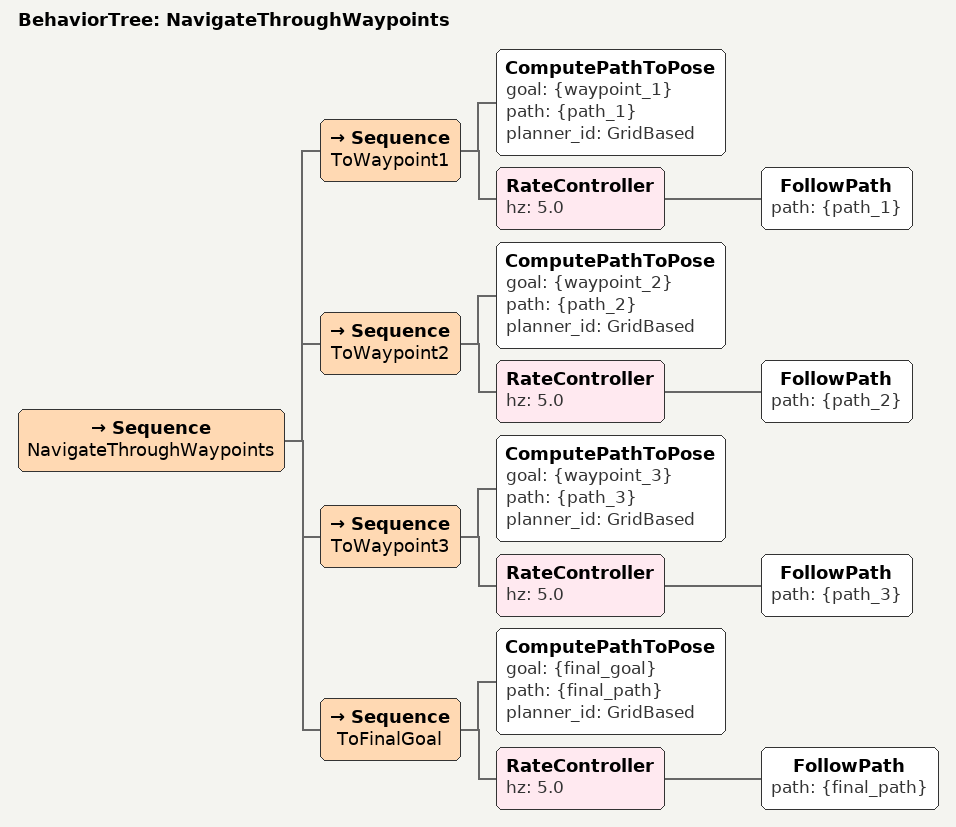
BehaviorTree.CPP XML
<?xml version="1.0"?>
<root main_tree_to_execute="NavigateThroughWaypoints">
  <BehaviorTree ID="NavigateThroughWaypoints">

    <Sequence name="NavigateThroughWaypoints">
      <!-- 导航到第 1 个途径点 -->
      <Sequence name="ToWaypoint1">
        <ComputePathToPose
          goal="{waypoint_1}"
          path="{path_1}"
          planner_id="GridBased"/>
        <RateController hz="5.0">
          <FollowPath path="{path_1}"/>
        </RateController>
      </Sequence>

      <!-- 导航到第 2 个途径点 -->
      <Sequence name="ToWaypoint2">
        <ComputePathToPose
          goal="{waypoint_2}"
          path="{path_2}"
          planner_id="GridBased"/>
        <RateController hz="5.0">
          <FollowPath path="{path_2}"/>
        </RateController>
      </Sequence>

      <!-- 导航到第 3 个途径点 -->
      <Sequence name="ToWaypoint3">
        <ComputePathToPose
          goal="{waypoint_3}"
          path="{path_3}"
          planner_id="GridBased"/>
        <RateController hz="5.0">
          <FollowPath path="{path_3}"/>
        </RateController>
      </Sequence>

      <!-- 导航到最终目标 -->
      <Sequence name="ToFinalGoal">
        <ComputePathToPose
          goal="{final_goal}"
          path="{final_path}"
          planner_id="GridBased"/>
        <RateController hz="5.0">
          <FollowPath path="{final_path}"/>
        </RateController>
      </Sequence>
    </Sequence>
  </BehaviorTree>
</root>
